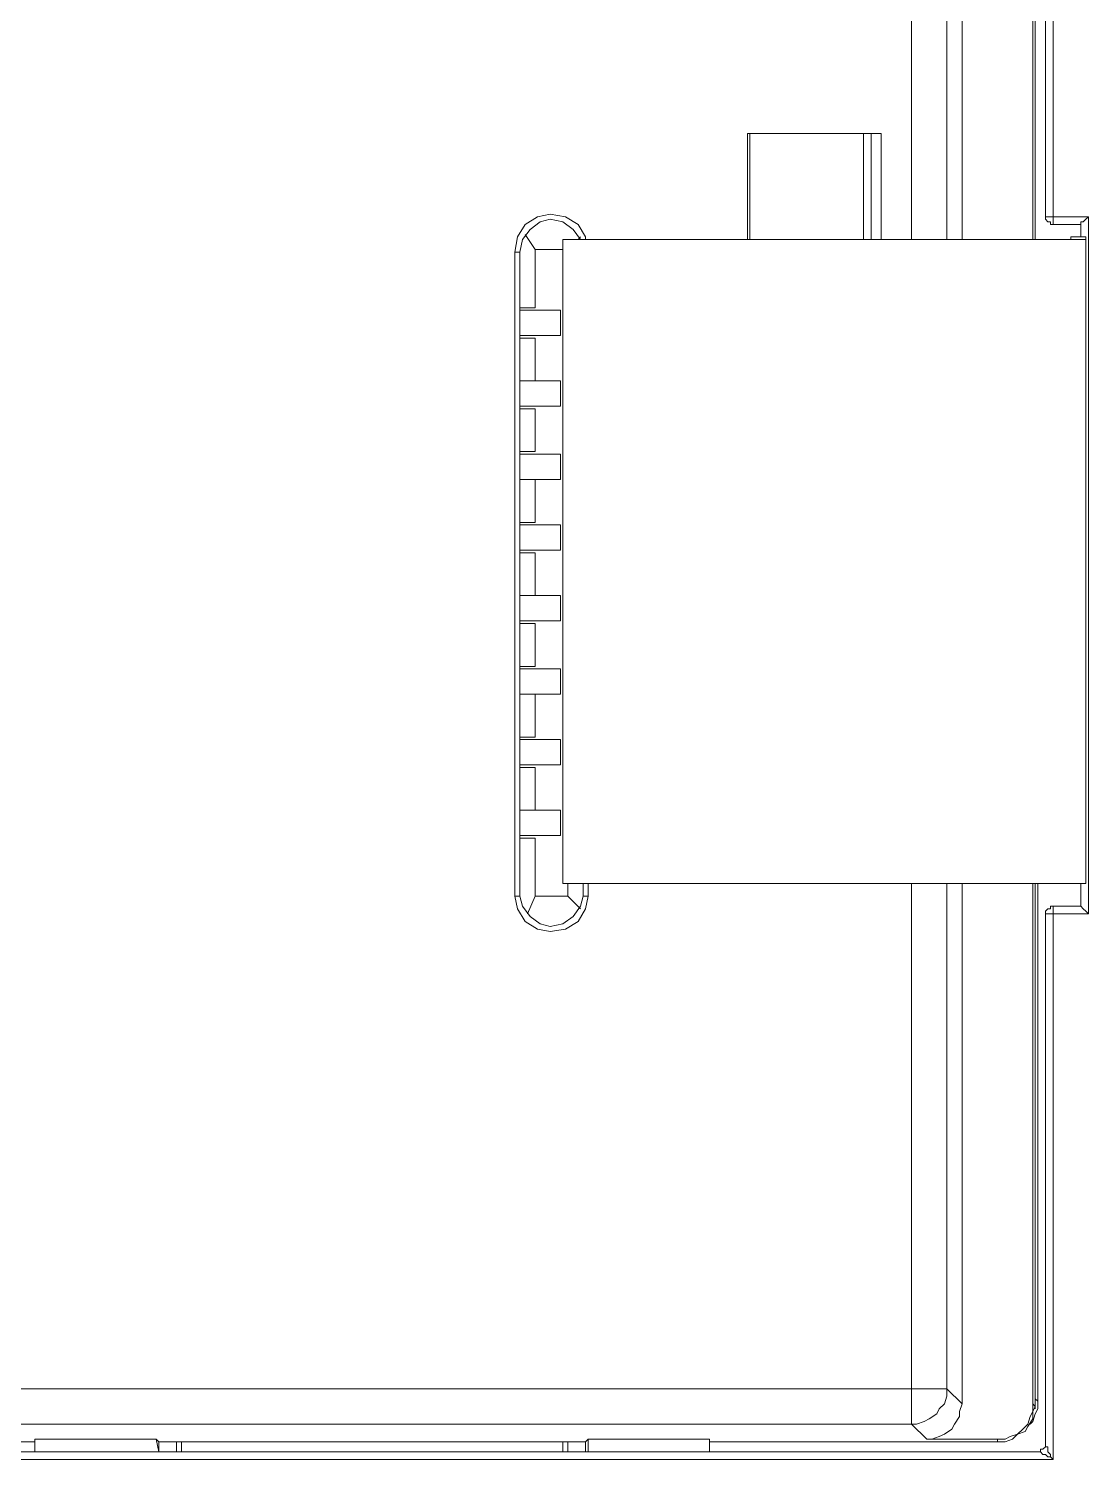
# Model space of a CAD drawing. Header units: centimetres. Extents: x -12.2 to 12.2, y -6.1 to 6.1.
# Drawn here: x -7.083 to -5.603, y -3.759 to -1.76 of the extents above; entities that cross this region are included whole.
import ezdxf

# ---------------------------------------------------------------- set-up
doc = ezdxf.new("R2010")
doc.units = ezdxf.units.CM
doc.header["$MEASUREMENT"] = 0
doc.layers.add('Camada 1', color=7, linetype='Continuous')

msp = doc.modelspace()

# ---------------------------------------------------------------- linework, layer by layer
at = {"layer": 'Camada 1', "lineweight": 9}
for points in [[(-5.65215, 3.74466), (-5.65215, 3.74466), (-5.65215, -2.02326), (-5.65215, -2.02326)], [(-5.66273, -2.02326), (-5.66273, -2.02326), (-5.66273, 3.72349), (-5.66273, 3.72349)], [(-5.77915, -2.05501), (-5.77915, -2.05501), (-5.77915, 3.66705), (-5.77915, 3.66705)], [(-5.68037, -2.05501), (-5.68037, -2.05501), (-5.68037, 3.66705), (-5.68037, 3.66705)], [(-5.8497, -2.05501), (-5.8497, -2.05501), (-5.8497, 0.13222), (-5.8497, 0.13222)], [(-5.80031, 0.13222), (-5.80031, 0.13222), (-5.80031, -2.05501), (-5.80031, -2.05501)], [(-5.67684, -2.05501), (-5.67684, -2.05501), (-5.67684, -1.55759), (-5.67684, -1.55759)], [(-6.07901, -1.90684), (-6.07901, -1.90684), (-5.89204, -1.90684), (-5.89204, -1.90684)], [(-6.07901, -2.05501), (-6.07901, -2.05501), (-6.07901, -1.90684), (-6.07901, -1.90684)], [(-6.07548, -2.05501), (-6.07548, -2.05501), (-6.07548, -1.90684), (-6.07548, -1.90684)], [(-5.91673, -1.90684), (-5.91673, -1.90684), (-5.91673, -2.05501), (-5.91673, -2.05501)], [(-5.90615, -1.90684), (-5.90615, -1.90684), (-5.90615, -2.05501), (-5.90615, -2.05501)], [(-5.89204, -1.90684), (-5.89204, -1.90684), (-5.89204, -2.05501), (-5.89204, -2.05501)], [(-5.65215, -2.02326), (-5.65215, -2.02326), (-5.60276, -2.02326), (-5.60276, -2.02326)], [(-5.61334, -2.03384), (-5.61334, -2.03384), (-5.65215, -2.03384), (-5.65215, -2.03384)], [(-5.61334, -2.05148), (-5.61334, -2.05148), (-5.61334, -2.03384), (-5.61334, -2.03384)], [(-5.60276, -2.02326), (-5.60276, -2.02326), (-5.60276, -2.99692), (-5.60276, -2.99692)], [(-6.38945, -2.04795), (-6.38945, -2.04795), (-6.37534, -2.06912), (-6.37534, -2.06912)], [(-6.33654, -2.95459), (-6.33654, -2.95459), (-6.33654, -2.05501), (-6.33654, -2.05501)], [(-6.33654, -2.05501), (-6.33654, -2.05501), (-6.33654, -2.95459), (-6.33654, -2.95459)], [(-6.31184, -2.05148), (-6.31184, -2.05148), (-6.31537, -2.05501), (-6.31537, -2.05501)], [(-5.62745, -2.05148), (-5.62745, -2.05148), (-5.60629, -2.05148), (-5.60629, -2.05148)], [(-5.62745, -2.05501), (-5.62745, -2.05501), (-5.62745, -2.05148), (-5.62745, -2.05148)], [(-5.60629, -2.05148), (-5.60629, -2.05148), (-5.62745, -2.05148), (-5.62745, -2.05148)], [(-5.62745, -2.05148), (-5.62745, -2.05148), (-5.62745, -2.05148), (-5.62745, -2.05148)], [(-5.62745, -2.05148), (-5.62745, -2.05148), (-5.62745, -2.05148), (-5.62745, -2.05148)], [(-5.62745, -2.05148), (-5.62745, -2.05148), (-5.61334, -2.05148), (-5.61334, -2.05148)], [(-5.60629, -2.05501), (-5.60629, -2.05501), (-5.62745, -2.05501), (-5.62745, -2.05501)], [(-5.60629, -2.05501), (-5.60629, -2.05501), (-5.60629, -2.05148), (-5.60629, -2.05148)], [(-5.60629, -2.05148), (-5.60629, -2.05148), (-5.60629, -2.05148), (-5.60629, -2.05148)], [(-5.60629, -2.95459), (-5.60629, -2.95459), (-5.60629, -2.05501), (-5.60629, -2.05501)], [(-5.60629, -2.05501), (-5.60629, -2.05501), (-5.60629, -2.95459), (-5.60629, -2.95459)], [(-6.40356, -2.07265), (-6.40356, -2.07265), (-6.40356, -2.97223), (-6.40356, -2.97223)], [(-6.40356, -2.07265), (-6.40356, -2.07265), (-6.39651, -2.07265), (-6.39651, -2.07265)], [(-6.39651, -2.97223), (-6.39651, -2.97223), (-6.39651, -2.07265), (-6.39651, -2.07265)], [(-6.37534, -2.06912), (-6.37534, -2.06912), (-6.37534, -2.15026), (-6.37534, -2.15026)], [(-6.33654, -2.06912), (-6.33654, -2.06912), (-6.37534, -2.06912), (-6.37534, -2.06912)], [(-6.34006, -2.15378), (-6.34006, -2.15378), (-6.39651, -2.15378), (-6.39651, -2.15378)], [(-6.34006, -2.15378), (-6.34006, -2.15378), (-6.34006, -2.18906), (-6.34006, -2.18906)], [(-6.34006, -2.18906), (-6.34006, -2.18906), (-6.39651, -2.18906), (-6.39651, -2.18906)], [(-6.37534, -2.19259), (-6.37534, -2.19259), (-6.37534, -2.25256), (-6.37534, -2.25256)], [(-6.39651, -2.25256), (-6.39651, -2.25256), (-6.34006, -2.25256), (-6.34006, -2.25256)], [(-6.34006, -2.28784), (-6.34006, -2.28784), (-6.34006, -2.25256), (-6.34006, -2.25256)], [(-6.39651, -2.28784), (-6.39651, -2.28784), (-6.34006, -2.28784), (-6.34006, -2.28784)], [(-6.37534, -2.29137), (-6.37534, -2.29137), (-6.37534, -2.35134), (-6.37534, -2.35134)], [(-6.34006, -2.35487), (-6.34006, -2.35487), (-6.39651, -2.35487), (-6.39651, -2.35487)], [(-6.34006, -2.35487), (-6.34006, -2.35487), (-6.34006, -2.39015), (-6.34006, -2.39015)], [(-6.34006, -2.39015), (-6.34006, -2.39015), (-6.39651, -2.39015), (-6.39651, -2.39015)], [(-6.37534, -2.39015), (-6.37534, -2.39015), (-6.37534, -2.45012), (-6.37534, -2.45012)], [(-6.39651, -2.45364), (-6.39651, -2.45364), (-6.34006, -2.45364), (-6.34006, -2.45364)], [(-6.34006, -2.48892), (-6.34006, -2.48892), (-6.34006, -2.45364), (-6.34006, -2.45364)], [(-6.39651, -2.48892), (-6.39651, -2.48892), (-6.34006, -2.48892), (-6.34006, -2.48892)], [(-6.37534, -2.49245), (-6.37534, -2.49245), (-6.37534, -2.55242), (-6.37534, -2.55242)], [(-6.34006, -2.55242), (-6.34006, -2.55242), (-6.39651, -2.55242), (-6.39651, -2.55242)], [(-6.34006, -2.55242), (-6.34006, -2.55242), (-6.34006, -2.5877), (-6.34006, -2.5877)], [(-6.34006, -2.5877), (-6.34006, -2.5877), (-6.39651, -2.5877), (-6.39651, -2.5877)], [(-6.37534, -2.59123), (-6.37534, -2.59123), (-6.37534, -2.6512), (-6.37534, -2.6512)], [(-6.39651, -2.65473), (-6.39651, -2.65473), (-6.34006, -2.65473), (-6.34006, -2.65473)], [(-6.34006, -2.69001), (-6.34006, -2.69001), (-6.34006, -2.65473), (-6.34006, -2.65473)], [(-6.39651, -2.69001), (-6.39651, -2.69001), (-6.34006, -2.69001), (-6.34006, -2.69001)], [(-6.37534, -2.69001), (-6.37534, -2.69001), (-6.37534, -2.74998), (-6.37534, -2.74998)], [(-6.34006, -2.75351), (-6.34006, -2.75351), (-6.39651, -2.75351), (-6.39651, -2.75351)], [(-6.34006, -2.75351), (-6.34006, -2.75351), (-6.34006, -2.78878), (-6.34006, -2.78878)], [(-6.34006, -2.78878), (-6.34006, -2.78878), (-6.39651, -2.78878), (-6.39651, -2.78878)], [(-6.37534, -2.79231), (-6.37534, -2.79231), (-6.37534, -2.85228), (-6.37534, -2.85228)], [(-6.39651, -2.85228), (-6.39651, -2.85228), (-6.34006, -2.85228), (-6.34006, -2.85228)], [(-6.34006, -2.88756), (-6.34006, -2.88756), (-6.34006, -2.85228), (-6.34006, -2.85228)], [(-6.39651, -2.88756), (-6.39651, -2.88756), (-6.34006, -2.88756), (-6.34006, -2.88756)], [(-6.37534, -2.89109), (-6.37534, -2.89109), (-6.37534, -2.97223), (-6.37534, -2.97223)], [(-6.33654, -2.95459), (-6.33654, -2.95459), (-6.31537, -2.95459), (-6.31537, -2.95459)], [(-6.33654, -2.95459), (-6.33654, -2.95459), (-6.33654, -2.95459), (-6.33654, -2.95459)], [(-6.32948, -2.97223), (-6.32948, -2.97223), (-6.32948, -2.95459), (-6.32948, -2.95459)], [(-6.32948, -2.97223), (-6.32948, -2.97223), (-6.32948, -2.95459), (-6.32948, -2.95459)], [(-6.31537, -2.95459), (-6.31537, -2.95459), (-6.31537, -2.95459), (-6.31537, -2.95459)], [(-6.31537, -2.95459), (-6.31537, -2.95459), (-6.31537, -2.95459), (-6.31537, -2.95459)], [(-6.30831, -2.95459), (-6.30831, -2.95459), (-6.30831, -2.97223), (-6.30831, -2.97223)], [(-6.30126, -2.97223), (-6.30126, -2.97223), (-6.30126, -2.95459), (-6.30126, -2.95459)], [(-5.8497, -3.66015), (-5.8497, -3.66015), (-5.8497, -2.95459), (-5.8497, -2.95459)], [(-5.80031, -2.95459), (-5.80031, -2.95459), (-5.80031, -3.66015), (-5.80031, -3.66015)], [(-5.77915, -3.68131), (-5.77915, -3.68131), (-5.77915, -2.95459), (-5.77915, -2.95459)], [(-5.68037, -3.68131), (-5.68037, -3.68131), (-5.68037, -2.95459), (-5.68037, -2.95459)], [(-5.67684, -2.95459), (-5.67684, -2.95459), (-5.67684, -3.68484), (-5.67684, -3.68484)], [(-5.67684, -2.95459), (-5.67684, -2.95459), (-5.67684, -3.67426), (-5.67684, -3.67426)], [(-5.67331, -3.67778), (-5.67331, -3.67778), (-5.67331, -2.95459), (-5.67331, -2.95459)], [(-5.62392, -2.95459), (-5.62392, -2.95459), (-5.60629, -2.95459), (-5.60629, -2.95459)], [(-5.61334, -2.98634), (-5.61334, -2.98634), (-5.61334, -2.95459), (-5.61334, -2.95459)], [(-5.60629, -2.95459), (-5.60629, -2.95459), (-5.60629, -2.95459), (-5.60629, -2.95459)], [(-5.60629, -2.95459), (-5.60629, -2.95459), (-5.60629, -2.95459), (-5.60629, -2.95459)], [(-6.40356, -2.97223), (-6.40356, -2.97223), (-6.39651, -2.97223), (-6.39651, -2.97223)], [(-6.37534, -2.97223), (-6.37534, -2.97223), (-6.38592, -2.99692), (-6.38592, -2.99692)], [(-6.37534, -2.97223), (-6.37534, -2.97223), (-6.32948, -2.97223), (-6.32948, -2.97223)], [(-6.31184, -2.98987), (-6.31184, -2.98987), (-6.32948, -2.97223), (-6.32948, -2.97223)], [(-6.30126, -2.97223), (-6.30126, -2.97223), (-6.30831, -2.97223), (-6.30831, -2.97223)], [(-5.66273, -3.73776), (-5.66273, -3.73776), (-5.66273, -2.99692), (-5.66273, -2.99692)], [(-5.65215, -2.98634), (-5.65215, -2.98634), (-5.61334, -2.98634), (-5.61334, -2.98634)], [(-5.65215, -2.99692), (-5.65215, -2.99692), (-5.65215, -3.75892), (-5.65215, -3.75892)], [(-5.60276, -2.99692), (-5.60276, -2.99692), (-5.65215, -2.99692), (-5.65215, -2.99692)], [(-7.52187, -3.66015), (-7.52187, -3.66015), (-5.8497, -3.66015), (-5.8497, -3.66015)], [(-5.80031, -3.66015), (-5.80031, -3.66015), (-5.77915, -3.68131), (-5.77915, -3.68131)], [(-5.67684, -3.67426), (-5.67684, -3.67426), (-5.67331, -3.67778), (-5.67331, -3.67778)], [(-5.67684, -3.67426), (-5.67684, -3.67426), (-5.67684, -3.67426), (-5.67684, -3.67426)], [(-5.68037, -3.68131), (-5.68037, -3.68131), (-5.67684, -3.68484), (-5.67684, -3.68484)], [(-5.8497, -3.70953), (-5.8497, -3.70953), (-7.52187, -3.70953), (-7.52187, -3.70953)], [(-5.82854, -3.7307), (-5.82854, -3.7307), (-5.8497, -3.70953), (-5.8497, -3.70953)], [(-7.07384, -3.73423), (-7.07384, -3.73423), (-8.7319, -3.73423), (-8.7319, -3.73423)], [(-6.90451, -3.7307), (-6.90451, -3.7307), (-7.07384, -3.7307), (-7.07384, -3.7307)], [(-7.07384, -3.74834), (-7.07384, -3.74834), (-7.07384, -3.7307), (-7.07384, -3.7307)], [(-6.90098, -3.73423), (-6.90098, -3.73423), (-6.90451, -3.7307), (-6.90451, -3.7307)], [(-6.90098, -3.74834), (-6.90098, -3.74834), (-6.90451, -3.7307), (-6.90451, -3.7307)], [(-6.30479, -3.73423), (-6.30479, -3.73423), (-6.90098, -3.73423), (-6.90098, -3.73423)], [(-6.90098, -3.73423), (-6.90098, -3.73423), (-6.90098, -3.74834), (-6.90098, -3.74834)], [(-6.87629, -3.74834), (-6.87629, -3.74834), (-6.87629, -3.73423), (-6.87629, -3.73423)], [(-6.86923, -3.73423), (-6.86923, -3.73423), (-6.86923, -3.74834), (-6.86923, -3.74834)], [(-6.33654, -3.74834), (-6.33654, -3.74834), (-6.33654, -3.73423), (-6.33654, -3.73423)], [(-6.32948, -3.73423), (-6.32948, -3.73423), (-6.32948, -3.74834), (-6.32948, -3.74834)], [(-6.30479, -3.73423), (-6.30479, -3.73423), (-6.30126, -3.7307), (-6.30126, -3.7307)], [(-6.30479, -3.74834), (-6.30479, -3.74834), (-6.30479, -3.73423), (-6.30479, -3.73423)], [(-6.13192, -3.7307), (-6.13192, -3.7307), (-6.30126, -3.7307), (-6.30126, -3.7307)], [(-6.30126, -3.7307), (-6.30126, -3.7307), (-6.30126, -3.74834), (-6.30126, -3.74834)], [(-6.13192, -3.74834), (-6.13192, -3.74834), (-6.13192, -3.7307), (-6.13192, -3.7307)], [(-5.72976, -3.73423), (-5.72976, -3.73423), (-6.13192, -3.73423), (-6.13192, -3.73423)], [(-5.82854, -3.7307), (-5.82854, -3.7307), (-5.72976, -3.7307), (-5.72976, -3.7307)], [(-5.72976, -3.73423), (-5.72976, -3.73423), (-5.72976, -3.7307), (-5.72976, -3.7307)], [(-10.13242, -3.74834), (-10.13242, -3.74834), (-5.67331, -3.74834), (-5.67331, -3.74834)], [(-5.65215, -3.75892), (-5.65215, -3.75892), (-10.15359, -3.75892), (-10.15359, -3.75892)]]:
    msp.add_open_spline(points, degree=3, dxfattribs=at)
for points, knots in [([(-6.30479, -2.05501), (-6.30479, -2.05501), (-6.30479, -2.05148), (-6.30479, -2.05148), (-6.30479, -2.05148), (-6.31537, -2.03384), (-6.31537, -2.03384), (-6.31537, -2.03384), (-6.33301, -2.02326), (-6.33301, -2.02326), (-6.33301, -2.02326), (-6.35417, -2.01973), (-6.35417, -2.01973), (-6.35417, -2.01973), (-6.37181, -2.02326), (-6.37181, -2.02326), (-6.37181, -2.02326), (-6.38945, -2.03384), (-6.38945, -2.03384), (-6.38945, -2.03384), (-6.40004, -2.05148), (-6.40004, -2.05148), (-6.40004, -2.05148), (-6.40356, -2.07265), (-6.40356, -2.07265)], [0, 0, 0, 0, 0.125, 0.125, 0.125, 0.25, 0.25, 0.25, 0.375, 0.375, 0.375, 0.5, 0.5, 0.5, 0.625, 0.625, 0.625, 0.75, 0.75, 0.75, 0.875, 0.875, 0.875, 1, 1, 1, 1]), ([(-6.39651, -2.07265), (-6.39651, -2.07265), (-6.39298, -2.05501), (-6.39298, -2.05501), (-6.39298, -2.05501), (-6.3824, -2.0409), (-6.3824, -2.0409), (-6.3824, -2.0409), (-6.36829, -2.03031), (-6.36829, -2.03031), (-6.36829, -2.03031), (-6.35417, -2.02678), (-6.35417, -2.02678), (-6.35417, -2.02678), (-6.33654, -2.03031), (-6.33654, -2.03031), (-6.33654, -2.03031), (-6.32242, -2.0409), (-6.32242, -2.0409), (-6.32242, -2.0409), (-6.31184, -2.05501), (-6.31184, -2.05501)], [0, 0, 0, 0, 0.1428571, 0.1428571, 0.1428571, 0.2857143, 0.2857143, 0.2857143, 0.4285714, 0.4285714, 0.4285714, 0.5714286, 0.5714286, 0.5714286, 0.7142857, 0.7142857, 0.7142857, 0.8571429, 0.8571429, 0.8571429, 1, 1, 1, 1]), ([(-5.66273, -2.02326), (-5.66273, -2.02326), (-5.66273, -2.02326), (-5.66273, -2.02326), (-5.66273, -2.02326), (-5.66273, -2.02678), (-5.66273, -2.02678), (-5.66273, -2.02678), (-5.6592, -2.03031), (-5.6592, -2.03031), (-5.6592, -2.03031), (-5.65567, -2.03031), (-5.65567, -2.03031), (-5.65567, -2.03031), (-5.65567, -2.03384), (-5.65567, -2.03384), (-5.65567, -2.03384), (-5.65215, -2.03384), (-5.65215, -2.03384)], [0, 0, 0, 0, 0.1666667, 0.1666667, 0.1666667, 0.3333333, 0.3333333, 0.3333333, 0.5, 0.5, 0.5, 0.6666667, 0.6666667, 0.6666667, 0.8333333, 0.8333333, 0.8333333, 1, 1, 1, 1]), ([(-5.66273, -2.02326), (-5.66273, -2.02326), (-5.66273, -2.02326), (-5.66273, -2.02326), (-5.66273, -2.02326), (-5.6592, -2.02326), (-5.6592, -2.02326), (-5.6592, -2.02326), (-5.65567, -2.02326), (-5.65567, -2.02326), (-5.65567, -2.02326), (-5.65215, -2.02326), (-5.65215, -2.02326)], [0, 0, 0, 0, 0.25, 0.25, 0.25, 0.5, 0.5, 0.5, 0.75, 0.75, 0.75, 1, 1, 1, 1]), ([(-5.65215, -2.02326), (-5.65215, -2.02326), (-5.65215, -2.02326), (-5.65215, -2.02326), (-5.65215, -2.02326), (-5.65215, -2.02678), (-5.65215, -2.02678), (-5.65215, -2.02678), (-5.65215, -2.03031), (-5.65215, -2.03031), (-5.65215, -2.03031), (-5.65215, -2.03384), (-5.65215, -2.03384)], [0, 0, 0, 0, 0.25, 0.25, 0.25, 0.5, 0.5, 0.5, 0.75, 0.75, 0.75, 1, 1, 1, 1]), ([(-5.61334, -2.03384), (-5.61334, -2.03384), (-5.61334, -2.03384), (-5.61334, -2.03384), (-5.61334, -2.03384), (-5.61334, -2.03031), (-5.61334, -2.03031), (-5.61334, -2.03031), (-5.60981, -2.03031), (-5.60981, -2.03031), (-5.60981, -2.03031), (-5.60629, -2.02678), (-5.60629, -2.02678), (-5.60629, -2.02678), (-5.60276, -2.02326), (-5.60276, -2.02326)], [0, 0, 0, 0, 0.2, 0.2, 0.2, 0.4, 0.4, 0.4, 0.6, 0.6, 0.6, 0.8, 0.8, 0.8, 1, 1, 1, 1]), ([(-6.33654, -2.05501), (-6.33654, -2.05501), (-6.32948, -2.05501), (-6.32948, -2.05501), (-6.32948, -2.05501), (-6.30831, -2.05501), (-6.30831, -2.05501), (-6.30831, -2.05501), (-6.27304, -2.05501), (-6.27304, -2.05501), (-6.27304, -2.05501), (-6.2307, -2.05501), (-6.2307, -2.05501), (-6.2307, -2.05501), (-6.17426, -2.05501), (-6.17426, -2.05501), (-6.17426, -2.05501), (-6.11076, -2.05501), (-6.11076, -2.05501), (-6.11076, -2.05501), (-6.04373, -2.05501), (-6.04373, -2.05501), (-6.04373, -2.05501), (-5.96965, -2.05501), (-5.96965, -2.05501), (-5.96965, -2.05501), (-5.89909, -2.05501), (-5.89909, -2.05501), (-5.89909, -2.05501), (-5.83206, -2.05501), (-5.83206, -2.05501), (-5.83206, -2.05501), (-5.76856, -2.05501), (-5.76856, -2.05501), (-5.76856, -2.05501), (-5.71212, -2.05501), (-5.71212, -2.05501), (-5.71212, -2.05501), (-5.66626, -2.05501), (-5.66626, -2.05501), (-5.66626, -2.05501), (-5.63451, -2.05501), (-5.63451, -2.05501), (-5.63451, -2.05501), (-5.61334, -2.05501), (-5.61334, -2.05501), (-5.61334, -2.05501), (-5.60629, -2.05501), (-5.60629, -2.05501)], [0, 0, 0, 0, 0.0625, 0.0625, 0.0625, 0.125, 0.125, 0.125, 0.1875, 0.1875, 0.1875, 0.25, 0.25, 0.25, 0.3125, 0.3125, 0.3125, 0.375, 0.375, 0.375, 0.4375, 0.4375, 0.4375, 0.5, 0.5, 0.5, 0.5625, 0.5625, 0.5625, 0.625, 0.625, 0.625, 0.6875, 0.6875, 0.6875, 0.75, 0.75, 0.75, 0.8125, 0.8125, 0.8125, 0.875, 0.875, 0.875, 0.9375, 0.9375, 0.9375, 1, 1, 1, 1]), ([(-5.62745, -2.05148), (-5.62745, -2.05148), (-5.62392, -2.05148), (-5.62392, -2.05148), (-5.62392, -2.05148), (-5.6204, -2.05148), (-5.6204, -2.05148), (-5.6204, -2.05148), (-5.61334, -2.05148), (-5.61334, -2.05148)], [0, 0, 0, 0, 0.3333333, 0.3333333, 0.3333333, 0.6666667, 0.6666667, 0.6666667, 1, 1, 1, 1]), ([(-6.37534, -2.15026), (-6.37534, -2.15026), (-6.37534, -2.15026), (-6.37534, -2.15026), (-6.37534, -2.15026), (-6.37887, -2.15026), (-6.37887, -2.15026), (-6.37887, -2.15026), (-6.38592, -2.15026), (-6.38592, -2.15026), (-6.38592, -2.15026), (-6.39651, -2.15026), (-6.39651, -2.15026)], [0, 0, 0, 0, 0.25, 0.25, 0.25, 0.5, 0.5, 0.5, 0.75, 0.75, 0.75, 1, 1, 1, 1]), ([(-6.39651, -2.19259), (-6.39651, -2.19259), (-6.38592, -2.19259), (-6.38592, -2.19259), (-6.38592, -2.19259), (-6.37887, -2.19259), (-6.37887, -2.19259), (-6.37887, -2.19259), (-6.37534, -2.19259), (-6.37534, -2.19259)], [0, 0, 0, 0, 0.3333333, 0.3333333, 0.3333333, 0.6666667, 0.6666667, 0.6666667, 1, 1, 1, 1]), ([(-6.37534, -2.25256), (-6.37534, -2.25256), (-6.37534, -2.25256), (-6.37534, -2.25256), (-6.37534, -2.25256), (-6.37887, -2.25256), (-6.37887, -2.25256), (-6.37887, -2.25256), (-6.38592, -2.25256), (-6.38592, -2.25256), (-6.38592, -2.25256), (-6.39651, -2.25256), (-6.39651, -2.25256)], [0, 0, 0, 0, 0.25, 0.25, 0.25, 0.5, 0.5, 0.5, 0.75, 0.75, 0.75, 1, 1, 1, 1]), ([(-6.39651, -2.29137), (-6.39651, -2.29137), (-6.38592, -2.29137), (-6.38592, -2.29137), (-6.38592, -2.29137), (-6.37887, -2.29137), (-6.37887, -2.29137), (-6.37887, -2.29137), (-6.37534, -2.29137), (-6.37534, -2.29137)], [0, 0, 0, 0, 0.3333333, 0.3333333, 0.3333333, 0.6666667, 0.6666667, 0.6666667, 1, 1, 1, 1]), ([(-6.37534, -2.35134), (-6.37534, -2.35134), (-6.37534, -2.35134), (-6.37534, -2.35134), (-6.37534, -2.35134), (-6.37887, -2.35134), (-6.37887, -2.35134), (-6.37887, -2.35134), (-6.38592, -2.35134), (-6.38592, -2.35134), (-6.38592, -2.35134), (-6.39651, -2.35134), (-6.39651, -2.35134)], [0, 0, 0, 0, 0.25, 0.25, 0.25, 0.5, 0.5, 0.5, 0.75, 0.75, 0.75, 1, 1, 1, 1]), ([(-6.39651, -2.39015), (-6.39651, -2.39015), (-6.38592, -2.39015), (-6.38592, -2.39015), (-6.38592, -2.39015), (-6.37887, -2.39015), (-6.37887, -2.39015), (-6.37887, -2.39015), (-6.37534, -2.39015), (-6.37534, -2.39015)], [0, 0, 0, 0, 0.3333333, 0.3333333, 0.3333333, 0.6666667, 0.6666667, 0.6666667, 1, 1, 1, 1]), ([(-6.37534, -2.45012), (-6.37534, -2.45012), (-6.37534, -2.45012), (-6.37534, -2.45012), (-6.37534, -2.45012), (-6.37887, -2.45012), (-6.37887, -2.45012), (-6.37887, -2.45012), (-6.38592, -2.45012), (-6.38592, -2.45012), (-6.38592, -2.45012), (-6.39651, -2.45012), (-6.39651, -2.45012)], [0, 0, 0, 0, 0.25, 0.25, 0.25, 0.5, 0.5, 0.5, 0.75, 0.75, 0.75, 1, 1, 1, 1]), ([(-6.39651, -2.49245), (-6.39651, -2.49245), (-6.38592, -2.49245), (-6.38592, -2.49245), (-6.38592, -2.49245), (-6.37887, -2.49245), (-6.37887, -2.49245), (-6.37887, -2.49245), (-6.37534, -2.49245), (-6.37534, -2.49245)], [0, 0, 0, 0, 0.3333333, 0.3333333, 0.3333333, 0.6666667, 0.6666667, 0.6666667, 1, 1, 1, 1]), ([(-6.37534, -2.55242), (-6.37534, -2.55242), (-6.37534, -2.55242), (-6.37534, -2.55242), (-6.37534, -2.55242), (-6.37887, -2.55242), (-6.37887, -2.55242), (-6.37887, -2.55242), (-6.38592, -2.55242), (-6.38592, -2.55242), (-6.38592, -2.55242), (-6.39651, -2.55242), (-6.39651, -2.55242)], [0, 0, 0, 0, 0.25, 0.25, 0.25, 0.5, 0.5, 0.5, 0.75, 0.75, 0.75, 1, 1, 1, 1]), ([(-6.39651, -2.59123), (-6.39651, -2.59123), (-6.38592, -2.59123), (-6.38592, -2.59123), (-6.38592, -2.59123), (-6.37887, -2.59123), (-6.37887, -2.59123), (-6.37887, -2.59123), (-6.37534, -2.59123), (-6.37534, -2.59123)], [0, 0, 0, 0, 0.3333333, 0.3333333, 0.3333333, 0.6666667, 0.6666667, 0.6666667, 1, 1, 1, 1]), ([(-6.37534, -2.6512), (-6.37534, -2.6512), (-6.37534, -2.6512), (-6.37534, -2.6512), (-6.37534, -2.6512), (-6.37887, -2.6512), (-6.37887, -2.6512), (-6.37887, -2.6512), (-6.38592, -2.6512), (-6.38592, -2.6512), (-6.38592, -2.6512), (-6.39651, -2.6512), (-6.39651, -2.6512)], [0, 0, 0, 0, 0.25, 0.25, 0.25, 0.5, 0.5, 0.5, 0.75, 0.75, 0.75, 1, 1, 1, 1]), ([(-6.39651, -2.69001), (-6.39651, -2.69001), (-6.38592, -2.69001), (-6.38592, -2.69001), (-6.38592, -2.69001), (-6.37887, -2.69001), (-6.37887, -2.69001), (-6.37887, -2.69001), (-6.37534, -2.69001), (-6.37534, -2.69001)], [0, 0, 0, 0, 0.3333333, 0.3333333, 0.3333333, 0.6666667, 0.6666667, 0.6666667, 1, 1, 1, 1]), ([(-6.37534, -2.74998), (-6.37534, -2.74998), (-6.37534, -2.74998), (-6.37534, -2.74998), (-6.37534, -2.74998), (-6.37887, -2.74998), (-6.37887, -2.74998), (-6.37887, -2.74998), (-6.38592, -2.74998), (-6.38592, -2.74998), (-6.38592, -2.74998), (-6.39651, -2.74998), (-6.39651, -2.74998)], [0, 0, 0, 0, 0.25, 0.25, 0.25, 0.5, 0.5, 0.5, 0.75, 0.75, 0.75, 1, 1, 1, 1]), ([(-6.39651, -2.79231), (-6.39651, -2.79231), (-6.38592, -2.79231), (-6.38592, -2.79231), (-6.38592, -2.79231), (-6.37887, -2.79231), (-6.37887, -2.79231), (-6.37887, -2.79231), (-6.37534, -2.79231), (-6.37534, -2.79231)], [0, 0, 0, 0, 0.3333333, 0.3333333, 0.3333333, 0.6666667, 0.6666667, 0.6666667, 1, 1, 1, 1]), ([(-6.37534, -2.85228), (-6.37534, -2.85228), (-6.37534, -2.85228), (-6.37534, -2.85228), (-6.37534, -2.85228), (-6.37887, -2.85228), (-6.37887, -2.85228), (-6.37887, -2.85228), (-6.38592, -2.85228), (-6.38592, -2.85228), (-6.38592, -2.85228), (-6.39651, -2.85228), (-6.39651, -2.85228)], [0, 0, 0, 0, 0.25, 0.25, 0.25, 0.5, 0.5, 0.5, 0.75, 0.75, 0.75, 1, 1, 1, 1]), ([(-6.39651, -2.89109), (-6.39651, -2.89109), (-6.38592, -2.89109), (-6.38592, -2.89109), (-6.38592, -2.89109), (-6.37887, -2.89109), (-6.37887, -2.89109), (-6.37887, -2.89109), (-6.37534, -2.89109), (-6.37534, -2.89109)], [0, 0, 0, 0, 0.3333333, 0.3333333, 0.3333333, 0.6666667, 0.6666667, 0.6666667, 1, 1, 1, 1]), ([(-5.60629, -2.95459), (-5.60629, -2.95459), (-5.61334, -2.95459), (-5.61334, -2.95459), (-5.61334, -2.95459), (-5.63451, -2.95459), (-5.63451, -2.95459), (-5.63451, -2.95459), (-5.66626, -2.95459), (-5.66626, -2.95459), (-5.66626, -2.95459), (-5.71212, -2.95459), (-5.71212, -2.95459), (-5.71212, -2.95459), (-5.76856, -2.95459), (-5.76856, -2.95459), (-5.76856, -2.95459), (-5.83206, -2.95459), (-5.83206, -2.95459), (-5.83206, -2.95459), (-5.89909, -2.95459), (-5.89909, -2.95459), (-5.89909, -2.95459), (-5.96965, -2.95459), (-5.96965, -2.95459), (-5.96965, -2.95459), (-6.0402, -2.95459), (-6.0402, -2.95459), (-6.0402, -2.95459), (-6.11076, -2.95459), (-6.11076, -2.95459), (-6.11076, -2.95459), (-6.17426, -2.95459), (-6.17426, -2.95459), (-6.17426, -2.95459), (-6.22717, -2.95459), (-6.22717, -2.95459), (-6.22717, -2.95459), (-6.27304, -2.95459), (-6.27304, -2.95459), (-6.27304, -2.95459), (-6.30831, -2.95459), (-6.30831, -2.95459), (-6.30831, -2.95459), (-6.32948, -2.95459), (-6.32948, -2.95459), (-6.32948, -2.95459), (-6.33654, -2.95459), (-6.33654, -2.95459)], [0, 0, 0, 0, 0.0625, 0.0625, 0.0625, 0.125, 0.125, 0.125, 0.1875, 0.1875, 0.1875, 0.25, 0.25, 0.25, 0.3125, 0.3125, 0.3125, 0.375, 0.375, 0.375, 0.4375, 0.4375, 0.4375, 0.5, 0.5, 0.5, 0.5625, 0.5625, 0.5625, 0.625, 0.625, 0.625, 0.6875, 0.6875, 0.6875, 0.75, 0.75, 0.75, 0.8125, 0.8125, 0.8125, 0.875, 0.875, 0.875, 0.9375, 0.9375, 0.9375, 1, 1, 1, 1]), ([(-5.62392, -2.95459), (-5.62392, -2.95459), (-5.63098, -2.95459), (-5.63098, -2.95459), (-5.63098, -2.95459), (-5.65215, -2.95459), (-5.65215, -2.95459), (-5.65215, -2.95459), (-5.6839, -2.95459), (-5.6839, -2.95459), (-5.6839, -2.95459), (-5.72623, -2.95459), (-5.72623, -2.95459), (-5.72623, -2.95459), (-5.77915, -2.95459), (-5.77915, -2.95459), (-5.77915, -2.95459), (-5.83912, -2.95459), (-5.83912, -2.95459), (-5.83912, -2.95459), (-5.90262, -2.95459), (-5.90262, -2.95459), (-5.90262, -2.95459), (-5.96965, -2.95459), (-5.96965, -2.95459), (-5.96965, -2.95459), (-6.03667, -2.95459), (-6.03667, -2.95459), (-6.03667, -2.95459), (-6.1037, -2.95459), (-6.1037, -2.95459), (-6.1037, -2.95459), (-6.16367, -2.95459), (-6.16367, -2.95459), (-6.16367, -2.95459), (-6.21306, -2.95459), (-6.21306, -2.95459), (-6.21306, -2.95459), (-6.25892, -2.95459), (-6.25892, -2.95459), (-6.25892, -2.95459), (-6.29067, -2.95459), (-6.29067, -2.95459), (-6.29067, -2.95459), (-6.30831, -2.95459), (-6.30831, -2.95459), (-6.30831, -2.95459), (-6.31537, -2.95459), (-6.31537, -2.95459)], [0, 0, 0, 0, 0.0625, 0.0625, 0.0625, 0.125, 0.125, 0.125, 0.1875, 0.1875, 0.1875, 0.25, 0.25, 0.25, 0.3125, 0.3125, 0.3125, 0.375, 0.375, 0.375, 0.4375, 0.4375, 0.4375, 0.5, 0.5, 0.5, 0.5625, 0.5625, 0.5625, 0.625, 0.625, 0.625, 0.6875, 0.6875, 0.6875, 0.75, 0.75, 0.75, 0.8125, 0.8125, 0.8125, 0.875, 0.875, 0.875, 0.9375, 0.9375, 0.9375, 1, 1, 1, 1]), ([(-6.40356, -2.97223), (-6.40356, -2.97223), (-6.40004, -2.98987), (-6.40004, -2.98987), (-6.40004, -2.98987), (-6.38945, -3.00751), (-6.38945, -3.00751), (-6.38945, -3.00751), (-6.37181, -3.01809), (-6.37181, -3.01809), (-6.37181, -3.01809), (-6.35417, -3.02162), (-6.35417, -3.02162), (-6.35417, -3.02162), (-6.33301, -3.01809), (-6.33301, -3.01809), (-6.33301, -3.01809), (-6.31537, -3.00751), (-6.31537, -3.00751), (-6.31537, -3.00751), (-6.30479, -2.98987), (-6.30479, -2.98987), (-6.30479, -2.98987), (-6.30126, -2.97223), (-6.30126, -2.97223)], [0, 0, 0, 0, 0.125, 0.125, 0.125, 0.25, 0.25, 0.25, 0.375, 0.375, 0.375, 0.5, 0.5, 0.5, 0.625, 0.625, 0.625, 0.75, 0.75, 0.75, 0.875, 0.875, 0.875, 1, 1, 1, 1]), ([(-6.30831, -2.97223), (-6.30831, -2.97223), (-6.31184, -2.98634), (-6.31184, -2.98634), (-6.31184, -2.98634), (-6.32242, -3.00045), (-6.32242, -3.00045), (-6.32242, -3.00045), (-6.33654, -3.01103), (-6.33654, -3.01103), (-6.33654, -3.01103), (-6.35417, -3.01456), (-6.35417, -3.01456), (-6.35417, -3.01456), (-6.36829, -3.01103), (-6.36829, -3.01103), (-6.36829, -3.01103), (-6.3824, -3.00045), (-6.3824, -3.00045), (-6.3824, -3.00045), (-6.39298, -2.98634), (-6.39298, -2.98634), (-6.39298, -2.98634), (-6.39651, -2.97223), (-6.39651, -2.97223)], [0, 0, 0, 0, 0.125, 0.125, 0.125, 0.25, 0.25, 0.25, 0.375, 0.375, 0.375, 0.5, 0.5, 0.5, 0.625, 0.625, 0.625, 0.75, 0.75, 0.75, 0.875, 0.875, 0.875, 1, 1, 1, 1]), ([(-5.65215, -2.98634), (-5.65215, -2.98634), (-5.65567, -2.98634), (-5.65567, -2.98634), (-5.65567, -2.98634), (-5.65567, -2.98987), (-5.65567, -2.98987), (-5.65567, -2.98987), (-5.6592, -2.98987), (-5.6592, -2.98987), (-5.6592, -2.98987), (-5.66273, -2.9934), (-5.66273, -2.9934), (-5.66273, -2.9934), (-5.66273, -2.99692), (-5.66273, -2.99692)], [0, 0, 0, 0, 0.2, 0.2, 0.2, 0.4, 0.4, 0.4, 0.6, 0.6, 0.6, 0.8, 0.8, 0.8, 1, 1, 1, 1]), ([(-5.65215, -2.99692), (-5.65215, -2.99692), (-5.65567, -2.99692), (-5.65567, -2.99692), (-5.65567, -2.99692), (-5.6592, -2.99692), (-5.6592, -2.99692), (-5.6592, -2.99692), (-5.66273, -2.99692), (-5.66273, -2.99692)], [0, 0, 0, 0, 0.3333333, 0.3333333, 0.3333333, 0.6666667, 0.6666667, 0.6666667, 1, 1, 1, 1]), ([(-5.65215, -2.98634), (-5.65215, -2.98634), (-5.65215, -2.98634), (-5.65215, -2.98634), (-5.65215, -2.98634), (-5.65215, -2.98987), (-5.65215, -2.98987), (-5.65215, -2.98987), (-5.65215, -2.9934), (-5.65215, -2.9934), (-5.65215, -2.9934), (-5.65215, -2.99692), (-5.65215, -2.99692)], [0, 0, 0, 0, 0.25, 0.25, 0.25, 0.5, 0.5, 0.5, 0.75, 0.75, 0.75, 1, 1, 1, 1]), ([(-5.61334, -2.98634), (-5.61334, -2.98634), (-5.61334, -2.98634), (-5.61334, -2.98634), (-5.61334, -2.98634), (-5.60981, -2.98987), (-5.60981, -2.98987), (-5.60981, -2.98987), (-5.60629, -2.9934), (-5.60629, -2.9934), (-5.60629, -2.9934), (-5.60276, -2.99692), (-5.60276, -2.99692)], [0, 0, 0, 0, 0.25, 0.25, 0.25, 0.5, 0.5, 0.5, 0.75, 0.75, 0.75, 1, 1, 1, 1]), ([(-5.8497, -3.70953), (-5.8497, -3.70953), (-5.8497, -3.70953), (-5.8497, -3.70953), (-5.8497, -3.70953), (-5.8497, -3.70601), (-5.8497, -3.70601), (-5.8497, -3.70601), (-5.8497, -3.70248), (-5.8497, -3.70248), (-5.8497, -3.70248), (-5.8497, -3.69542), (-5.8497, -3.69542), (-5.8497, -3.69542), (-5.8497, -3.68837), (-5.8497, -3.68837), (-5.8497, -3.68837), (-5.8497, -3.68131), (-5.8497, -3.68131), (-5.8497, -3.68131), (-5.8497, -3.67073), (-5.8497, -3.67073), (-5.8497, -3.67073), (-5.8497, -3.66015), (-5.8497, -3.66015)], [0, 0, 0, 0, 0.125, 0.125, 0.125, 0.25, 0.25, 0.25, 0.375, 0.375, 0.375, 0.5, 0.5, 0.5, 0.625, 0.625, 0.625, 0.75, 0.75, 0.75, 0.875, 0.875, 0.875, 1, 1, 1, 1]), ([(-5.8497, -3.66015), (-5.8497, -3.66015), (-5.84265, -3.66015), (-5.84265, -3.66015), (-5.84265, -3.66015), (-5.83206, -3.66015), (-5.83206, -3.66015), (-5.83206, -3.66015), (-5.82501, -3.66015), (-5.82501, -3.66015), (-5.82501, -3.66015), (-5.81442, -3.66015), (-5.81442, -3.66015), (-5.81442, -3.66015), (-5.8109, -3.66015), (-5.8109, -3.66015), (-5.8109, -3.66015), (-5.80384, -3.66015), (-5.80384, -3.66015), (-5.80384, -3.66015), (-5.80031, -3.66015), (-5.80031, -3.66015)], [0, 0, 0, 0, 0.1428571, 0.1428571, 0.1428571, 0.2857143, 0.2857143, 0.2857143, 0.4285714, 0.4285714, 0.4285714, 0.5714286, 0.5714286, 0.5714286, 0.7142857, 0.7142857, 0.7142857, 0.8571429, 0.8571429, 0.8571429, 1, 1, 1, 1]), ([(-5.80031, -3.66015), (-5.80031, -3.66015), (-5.80031, -3.67073), (-5.80031, -3.67073), (-5.80031, -3.67073), (-5.80384, -3.68131), (-5.80384, -3.68131), (-5.80384, -3.68131), (-5.8109, -3.68837), (-5.8109, -3.68837), (-5.8109, -3.68837), (-5.81442, -3.69542), (-5.81442, -3.69542), (-5.81442, -3.69542), (-5.82501, -3.70248), (-5.82501, -3.70248), (-5.82501, -3.70248), (-5.83206, -3.70601), (-5.83206, -3.70601), (-5.83206, -3.70601), (-5.84265, -3.70953), (-5.84265, -3.70953), (-5.84265, -3.70953), (-5.8497, -3.70953), (-5.8497, -3.70953)], [0, 0, 0, 0, 0.125, 0.125, 0.125, 0.25, 0.25, 0.25, 0.375, 0.375, 0.375, 0.5, 0.5, 0.5, 0.625, 0.625, 0.625, 0.75, 0.75, 0.75, 0.875, 0.875, 0.875, 1, 1, 1, 1]), ([(-5.67684, -3.67426), (-5.67684, -3.67426), (-5.67684, -3.68484), (-5.67684, -3.68484), (-5.67684, -3.68484), (-5.67684, -3.68837), (-5.67684, -3.68837)], [0, 0, 0, 0, 0.5, 0.5, 0.5, 1, 1, 1, 1]), ([(-5.77915, -3.68131), (-5.77915, -3.68131), (-5.78267, -3.6919), (-5.78267, -3.6919), (-5.78267, -3.6919), (-5.78267, -3.69895), (-5.78267, -3.69895), (-5.78267, -3.69895), (-5.78973, -3.70953), (-5.78973, -3.70953), (-5.78973, -3.70953), (-5.79326, -3.71659), (-5.79326, -3.71659), (-5.79326, -3.71659), (-5.80384, -3.72364), (-5.80384, -3.72364), (-5.80384, -3.72364), (-5.8109, -3.72717), (-5.8109, -3.72717), (-5.8109, -3.72717), (-5.82148, -3.7307), (-5.82148, -3.7307), (-5.82148, -3.7307), (-5.82854, -3.7307), (-5.82854, -3.7307)], [0, 0, 0, 0, 0.125, 0.125, 0.125, 0.25, 0.25, 0.25, 0.375, 0.375, 0.375, 0.5, 0.5, 0.5, 0.625, 0.625, 0.625, 0.75, 0.75, 0.75, 0.875, 0.875, 0.875, 1, 1, 1, 1]), ([(-5.72976, -3.7307), (-5.72976, -3.7307), (-5.71917, -3.7307), (-5.71917, -3.7307), (-5.71917, -3.7307), (-5.71212, -3.72717), (-5.71212, -3.72717), (-5.71212, -3.72717), (-5.70154, -3.72364), (-5.70154, -3.72364), (-5.70154, -3.72364), (-5.69448, -3.71659), (-5.69448, -3.71659), (-5.69448, -3.71659), (-5.68742, -3.70953), (-5.68742, -3.70953), (-5.68742, -3.70953), (-5.6839, -3.69895), (-5.6839, -3.69895), (-5.6839, -3.69895), (-5.68037, -3.6919), (-5.68037, -3.6919), (-5.68037, -3.6919), (-5.68037, -3.68131), (-5.68037, -3.68131)], [0, 0, 0, 0, 0.125, 0.125, 0.125, 0.25, 0.25, 0.25, 0.375, 0.375, 0.375, 0.5, 0.5, 0.5, 0.625, 0.625, 0.625, 0.75, 0.75, 0.75, 0.875, 0.875, 0.875, 1, 1, 1, 1]), ([(-5.67684, -3.68484), (-5.67684, -3.68484), (-5.68037, -3.6919), (-5.68037, -3.6919), (-5.68037, -3.6919), (-5.68037, -3.70248), (-5.68037, -3.70248), (-5.68037, -3.70248), (-5.68742, -3.71306), (-5.68742, -3.71306), (-5.68742, -3.71306), (-5.69095, -3.72012), (-5.69095, -3.72012), (-5.69095, -3.72012), (-5.70154, -3.72364), (-5.70154, -3.72364), (-5.70154, -3.72364), (-5.70859, -3.7307), (-5.70859, -3.7307), (-5.70859, -3.7307), (-5.71917, -3.73423), (-5.71917, -3.73423), (-5.71917, -3.73423), (-5.72976, -3.73423), (-5.72976, -3.73423)], [0, 0, 0, 0, 0.125, 0.125, 0.125, 0.25, 0.25, 0.25, 0.375, 0.375, 0.375, 0.5, 0.5, 0.5, 0.625, 0.625, 0.625, 0.75, 0.75, 0.75, 0.875, 0.875, 0.875, 1, 1, 1, 1]), ([(-5.6839, -3.70953), (-5.6839, -3.70953), (-5.68037, -3.70601), (-5.68037, -3.70601), (-5.68037, -3.70601), (-5.67684, -3.69542), (-5.67684, -3.69542), (-5.67684, -3.69542), (-5.67331, -3.68837), (-5.67331, -3.68837), (-5.67331, -3.68837), (-5.67331, -3.67778), (-5.67331, -3.67778)], [0, 0, 0, 0, 0.25, 0.25, 0.25, 0.5, 0.5, 0.5, 0.75, 0.75, 0.75, 1, 1, 1, 1]), ([(-5.66273, -3.73776), (-5.66273, -3.73776), (-5.66273, -3.73776), (-5.66273, -3.73776), (-5.66273, -3.73776), (-5.66273, -3.74128), (-5.66273, -3.74128), (-5.66273, -3.74128), (-5.66626, -3.74481), (-5.66626, -3.74481), (-5.66626, -3.74481), (-5.66979, -3.74481), (-5.66979, -3.74481), (-5.66979, -3.74481), (-5.66979, -3.74834), (-5.66979, -3.74834), (-5.66979, -3.74834), (-5.67331, -3.74834), (-5.67331, -3.74834)], [0, 0, 0, 0, 0.1666667, 0.1666667, 0.1666667, 0.3333333, 0.3333333, 0.3333333, 0.5, 0.5, 0.5, 0.6666667, 0.6666667, 0.6666667, 0.8333333, 0.8333333, 0.8333333, 1, 1, 1, 1]), ([(-5.65215, -3.75892), (-5.65215, -3.75892), (-5.65567, -3.75539), (-5.65567, -3.75539), (-5.65567, -3.75539), (-5.6592, -3.75539), (-5.6592, -3.75539), (-5.6592, -3.75539), (-5.66273, -3.75187), (-5.66273, -3.75187), (-5.66273, -3.75187), (-5.66626, -3.75187), (-5.66626, -3.75187), (-5.66626, -3.75187), (-5.66979, -3.74834), (-5.66979, -3.74834), (-5.66979, -3.74834), (-5.67331, -3.74834), (-5.67331, -3.74834)], [0, 0, 0, 0, 0.1666667, 0.1666667, 0.1666667, 0.3333333, 0.3333333, 0.3333333, 0.5, 0.5, 0.5, 0.6666667, 0.6666667, 0.6666667, 0.8333333, 0.8333333, 0.8333333, 1, 1, 1, 1]), ([(-5.66273, -3.73776), (-5.66273, -3.73776), (-5.66273, -3.73776), (-5.66273, -3.73776), (-5.66273, -3.73776), (-5.66273, -3.74128), (-5.66273, -3.74128), (-5.66273, -3.74128), (-5.6592, -3.74128), (-5.6592, -3.74128), (-5.6592, -3.74128), (-5.6592, -3.74481), (-5.6592, -3.74481), (-5.6592, -3.74481), (-5.6592, -3.74834), (-5.6592, -3.74834), (-5.6592, -3.74834), (-5.65567, -3.75187), (-5.65567, -3.75187), (-5.65567, -3.75187), (-5.65567, -3.75539), (-5.65567, -3.75539), (-5.65567, -3.75539), (-5.65215, -3.75892), (-5.65215, -3.75892)], [0, 0, 0, 0, 0.125, 0.125, 0.125, 0.25, 0.25, 0.25, 0.375, 0.375, 0.375, 0.5, 0.5, 0.5, 0.625, 0.625, 0.625, 0.75, 0.75, 0.75, 0.875, 0.875, 0.875, 1, 1, 1, 1])]:
    msp.add_open_spline(points, degree=3, knots=knots, dxfattribs=at)

doc.saveas('drawing.dxf')
